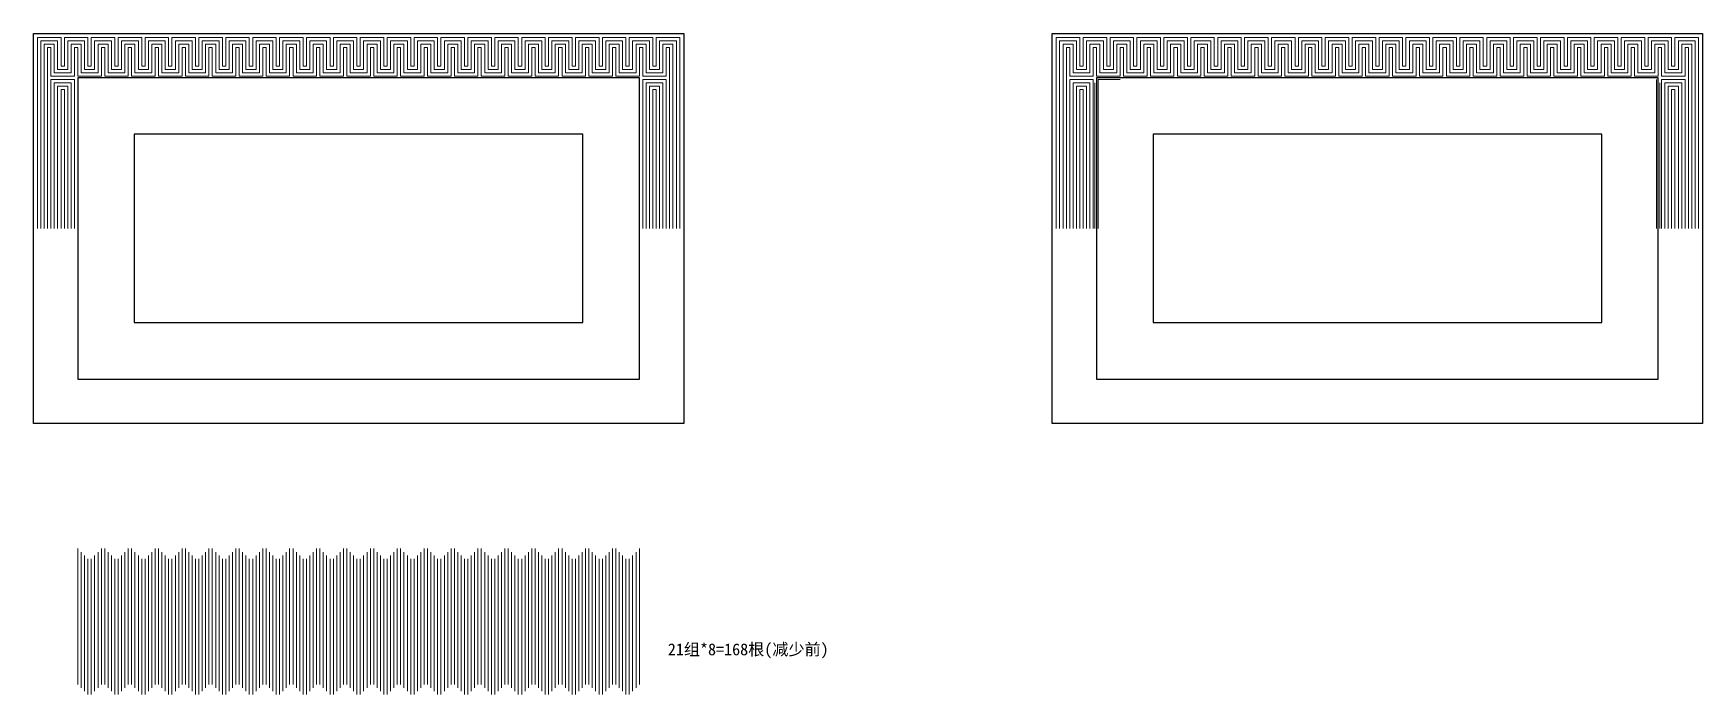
# Model space of a CAD drawing. Header units: millimetres. Extents: x -5937 to 68925, y -3068 to 5300.
# Drawn here: x 8434 to 11899, y 89 to 1462 of the extents above; entities that cross this region are included whole.
import ezdxf

# ---------------------------------------------------------------- set-up
doc = ezdxf.new("R2010")
doc.units = ezdxf.units.MM
doc.header["$LTSCALE"] = 7
doc.layers.add('参照', color=6, linetype='Continuous', lineweight=9)

msp = doc.modelspace()

# ---------------------------------------------------------------- linework, layer by layer
for p, q in [((10548.814, 1462.013), (11898.814, 1462.013)), ((10548.814, 652.013), (10548.814, 1462.013)), ((11898.814, 1462.013), (11898.814, 652.013)), ((11806.558, 1369.757), (10641.07, 1369.757)), ((10641.07, 1369.757), (10641.07, 744.268)), ((11806.558, 744.268), (11806.558, 1369.757)), ((11689.495, 1252.694), (10758.133, 1252.694)), ((10758.133, 1252.694), (10758.133, 861.332)), ((11689.495, 861.332), (11689.495, 1252.694)), ((10758.133, 861.332), (11689.495, 861.332)), ((10641.07, 744.268), (11806.558, 744.268)), ((11898.814, 652.013), (10548.814, 652.013))]:
    msp.add_line(p, q)
for points in [[(9784.214, 1462.013), (9784.214, 652.013), (8434.214, 652.013), (8434.214, 1462.013)], [(9691.958, 744.268), (9691.958, 1369.757), (8526.47, 1369.757), (8526.47, 744.268)], [(9574.895, 861.332), (9574.895, 1252.694), (8643.533, 1252.694), (8643.533, 861.332)]]:
    msp.add_lwpolyline(points, close=True)
at = {"layer": '参照'}
for p, q in [((10557.314, 1057.013), (10557.314, 1453.513)), ((10557.314, 1453.513), (10606.167, 1453.513)), ((10564.293, 1057.013), (10564.293, 1446.534)), ((10564.293, 1446.534), (10599.188, 1446.534)), ((10571.272, 1057.013), (10571.272, 1439.555)), ((10571.272, 1439.555), (10592.209, 1439.555)), ((10578.251, 1057.013), (10578.251, 1432.576)), ((10578.251, 1432.576), (10585.23, 1432.576)), ((10585.23, 1432.576), (10585.23, 1373.247)), ((10592.209, 1439.555), (10592.209, 1380.226)), ((10599.188, 1446.534), (10599.188, 1387.205)), ((10606.167, 1453.513), (10606.167, 1394.184)), ((10613.146, 1394.184), (10613.146, 1453.513)), ((10613.146, 1453.513), (10662, 1453.513)), ((10620.126, 1387.205), (10620.126, 1446.534)), ((10620.126, 1446.534), (10655.021, 1446.534)), ((10627.105, 1380.226), (10627.105, 1439.555)), ((10627.105, 1439.555), (10648.042, 1439.555)), ((10634.084, 1373.247), (10634.084, 1432.576)), ((10634.084, 1432.576), (10641.063, 1432.576)), ((10641.063, 1432.576), (10641.063, 1373.247)), ((10648.042, 1439.555), (10648.042, 1380.226)), ((10655.021, 1446.534), (10655.021, 1387.205)), ((10662, 1453.513), (10662, 1394.184)), ((10668.979, 1394.184), (10668.979, 1453.513)), ((10668.979, 1453.513), (10717.832, 1453.513)), ((10675.958, 1387.205), (10675.958, 1446.534)), ((10675.958, 1446.534), (10710.853, 1446.534)), ((10682.937, 1380.226), (10682.937, 1439.555)), ((10682.937, 1439.555), (10703.874, 1439.555)), ((10689.916, 1373.247), (10689.916, 1432.576)), ((10689.916, 1432.576), (10696.895, 1432.576)), ((10696.895, 1432.576), (10696.895, 1373.247)), ((10703.874, 1439.555), (10703.874, 1380.226)), ((10710.853, 1446.534), (10710.853, 1387.205)), ((10717.832, 1453.513), (10717.832, 1394.184)), ((10724.811, 1394.184), (10724.811, 1453.513)), ((10724.811, 1453.513), (10773.665, 1453.513)), ((10731.79, 1387.205), (10731.79, 1446.534)), ((10731.79, 1446.534), (10766.686, 1446.534)), ((10738.769, 1380.226), (10738.769, 1439.555)), ((10738.769, 1439.555), (10759.707, 1439.555)), ((10745.749, 1373.247), (10745.749, 1432.576)), ((10745.749, 1432.576), (10752.728, 1432.576)), ((10752.728, 1432.576), (10752.728, 1373.247)), ((10759.707, 1439.555), (10759.707, 1380.226)), ((10766.686, 1446.534), (10766.686, 1387.205)), ((10773.665, 1453.513), (10773.665, 1394.184)), ((10780.644, 1394.184), (10780.644, 1453.513)), ((10780.644, 1453.513), (10829.497, 1453.513)), ((10787.623, 1387.205), (10787.623, 1446.534)), ((10787.623, 1446.534), (10822.518, 1446.534)), ((10794.602, 1380.226), (10794.602, 1439.555)), ((10794.602, 1439.555), (10815.539, 1439.555)), ((10801.581, 1373.247), (10801.581, 1432.576)), ((10801.581, 1432.576), (10808.56, 1432.576)), ((10808.56, 1432.576), (10808.56, 1373.247)), ((10815.539, 1439.555), (10815.539, 1380.226)), ((10822.518, 1446.534), (10822.518, 1387.205)), ((10829.497, 1453.513), (10829.497, 1394.184)), ((10836.476, 1394.184), (10836.476, 1453.513)), ((10836.476, 1453.513), (10885.33, 1453.513)), ((10843.455, 1387.205), (10843.455, 1446.534)), ((10843.455, 1446.534), (10878.351, 1446.534)), ((10850.434, 1380.226), (10850.434, 1439.555)), ((10850.434, 1439.555), (10871.372, 1439.555)), ((10857.413, 1373.247), (10857.413, 1432.576)), ((10857.413, 1432.576), (10864.393, 1432.576)), ((10864.393, 1432.576), (10864.393, 1373.247)), ((10871.372, 1439.555), (10871.372, 1380.226)), ((10878.351, 1446.534), (10878.351, 1387.205)), ((10885.33, 1453.513), (10885.33, 1394.184)), ((10892.309, 1394.184), (10892.309, 1453.513)), ((10892.309, 1453.513), (10941.162, 1453.513)), ((10899.288, 1387.205), (10899.288, 1446.534)), ((10899.288, 1446.534), (10934.183, 1446.534)), ((10906.267, 1380.226), (10906.267, 1439.555)), ((10906.267, 1439.555), (10927.204, 1439.555)), ((10913.246, 1373.247), (10913.246, 1432.576)), ((10913.246, 1432.576), (10920.225, 1432.576)), ((10920.225, 1432.576), (10920.225, 1373.247)), ((10927.204, 1439.555), (10927.204, 1380.226)), ((10934.183, 1446.534), (10934.183, 1387.205)), ((10941.162, 1453.513), (10941.162, 1394.184)), ((10948.141, 1394.184), (10948.141, 1453.513)), ((10948.141, 1453.513), (10996.995, 1453.513)), ((10955.12, 1387.205), (10955.12, 1446.534)), ((10955.12, 1446.534), (10990.016, 1446.534)), ((10962.099, 1380.226), (10962.099, 1439.555)), ((10962.099, 1439.555), (10983.037, 1439.555)), ((10969.078, 1373.247), (10969.078, 1432.576)), ((10969.078, 1432.576), (10976.057, 1432.576)), ((10976.057, 1432.576), (10976.057, 1373.247)), ((10983.037, 1439.555), (10983.037, 1380.226)), ((10990.016, 1446.534), (10990.016, 1387.205)), ((10996.995, 1453.513), (10996.995, 1394.184)), ((11003.974, 1394.184), (11003.974, 1453.513)), ((11003.974, 1453.513), (11052.827, 1453.513)), ((11010.953, 1387.205), (11010.953, 1446.534)), ((11010.953, 1446.534), (11045.848, 1446.534)), ((11017.932, 1380.226), (11017.932, 1439.555)), ((11017.932, 1439.555), (11038.869, 1439.555)), ((11024.911, 1373.247), (11024.911, 1432.576)), ((11024.911, 1432.576), (11031.89, 1432.576)), ((11031.89, 1432.576), (11031.89, 1373.247)), ((11038.869, 1439.555), (11038.869, 1380.226)), ((11045.848, 1446.534), (11045.848, 1387.205)), ((11052.827, 1453.513), (11052.827, 1394.184)), ((11059.806, 1394.184), (11059.806, 1453.513)), ((11059.806, 1453.513), (11108.66, 1453.513)), ((11066.785, 1387.205), (11066.785, 1446.534)), ((11066.785, 1446.534), (11101.68, 1446.534)), ((11073.764, 1380.226), (11073.764, 1439.555)), ((11073.764, 1439.555), (11094.701, 1439.555)), ((11080.743, 1373.247), (11080.743, 1432.576)), ((11080.743, 1432.576), (11087.722, 1432.576)), ((11087.722, 1432.576), (11087.722, 1373.247)), ((11094.701, 1439.555), (11094.701, 1380.226)), ((11101.68, 1446.534), (11101.68, 1387.205)), ((11108.66, 1453.513), (11108.66, 1394.184)), ((11115.639, 1394.184), (11115.639, 1453.513)), ((11115.639, 1453.513), (11164.492, 1453.513)), ((11122.618, 1387.205), (11122.618, 1446.534)), ((11122.618, 1446.534), (11157.513, 1446.534)), ((11129.597, 1380.226), (11129.597, 1439.555)), ((11129.597, 1439.555), (11150.534, 1439.555)), ((11136.576, 1373.247), (11136.576, 1432.576)), ((11136.576, 1432.576), (11143.555, 1432.576)), ((11143.555, 1432.576), (11143.555, 1373.247)), ((11150.534, 1439.555), (11150.534, 1380.226)), ((11157.513, 1446.534), (11157.513, 1387.205)), ((11164.492, 1453.513), (11164.492, 1394.184)), ((11171.471, 1394.184), (11171.471, 1453.513)), ((11171.471, 1453.513), (11220.324, 1453.513)), ((11178.45, 1387.205), (11178.45, 1446.534)), ((11178.45, 1446.534), (11213.345, 1446.534)), ((11185.429, 1380.226), (11185.429, 1439.555)), ((11185.429, 1439.555), (11206.366, 1439.555)), ((11192.408, 1373.247), (11192.408, 1432.576)), ((11192.408, 1432.576), (11199.387, 1432.576)), ((11199.387, 1432.576), (11199.387, 1373.247)), ((11206.366, 1439.555), (11206.366, 1380.226)), ((11213.345, 1446.534), (11213.345, 1387.205)), ((11220.324, 1453.513), (11220.324, 1394.184)), ((11227.304, 1394.184), (11227.304, 1453.513)), ((11227.304, 1453.513), (11276.157, 1453.513)), ((11234.283, 1387.205), (11234.283, 1446.534)), ((11234.283, 1446.534), (11269.178, 1446.534)), ((11241.262, 1380.226), (11241.262, 1439.555)), ((11241.262, 1439.555), (11262.199, 1439.555)), ((11248.241, 1373.247), (11248.241, 1432.576)), ((11248.241, 1432.576), (11255.22, 1432.576)), ((11255.22, 1432.576), (11255.22, 1373.247)), ((11262.199, 1439.555), (11262.199, 1380.226)), ((11269.178, 1446.534), (11269.178, 1387.205)), ((11276.157, 1453.513), (11276.157, 1394.184)), ((11283.136, 1394.184), (11283.136, 1453.513)), ((11283.136, 1453.513), (11331.989, 1453.513)), ((11290.115, 1387.205), (11290.115, 1446.534)), ((11290.115, 1446.534), (11325.01, 1446.534)), ((11297.094, 1380.226), (11297.094, 1439.555)), ((11297.094, 1439.555), (11318.031, 1439.555)), ((11304.073, 1373.247), (11304.073, 1432.576)), ((11304.073, 1432.576), (11311.052, 1432.576)), ((11311.052, 1432.576), (11311.052, 1373.247)), ((11318.031, 1439.555), (11318.031, 1380.226)), ((11325.01, 1446.534), (11325.01, 1387.205)), ((11331.989, 1453.513), (11331.989, 1394.184)), ((11338.968, 1394.184), (11338.968, 1453.513)), ((11338.968, 1453.513), (11387.822, 1453.513)), ((11345.948, 1387.205), (11345.948, 1446.534)), ((11345.948, 1446.534), (11380.843, 1446.534)), ((11352.927, 1380.226), (11352.927, 1439.555)), ((11352.927, 1439.555), (11373.864, 1439.555)), ((11359.906, 1373.247), (11359.906, 1432.576)), ((11359.906, 1432.576), (11366.885, 1432.576)), ((11366.885, 1432.576), (11366.885, 1373.247)), ((11373.864, 1439.555), (11373.864, 1380.226)), ((11380.843, 1446.534), (11380.843, 1387.205)), ((11387.822, 1453.513), (11387.822, 1394.184)), ((11394.801, 1394.184), (11394.801, 1453.513)), ((11394.801, 1453.513), (11443.654, 1453.513)), ((11401.78, 1387.205), (11401.78, 1446.534)), ((11401.78, 1446.534), (11436.675, 1446.534)), ((11408.759, 1380.226), (11408.759, 1439.555)), ((11408.759, 1439.555), (11429.696, 1439.555)), ((11415.738, 1373.247), (11415.738, 1432.576)), ((11415.738, 1432.576), (11422.717, 1432.576)), ((11422.717, 1432.576), (11422.717, 1373.247)), ((11429.696, 1439.555), (11429.696, 1380.226)), ((11436.675, 1446.534), (11436.675, 1387.205)), ((11443.654, 1453.513), (11443.654, 1394.184)), ((11450.633, 1394.184), (11450.633, 1453.513)), ((11450.633, 1453.513), (11499.487, 1453.513)), ((11457.612, 1387.205), (11457.612, 1446.534)), ((11457.612, 1446.534), (11492.508, 1446.534)), ((11464.591, 1380.226), (11464.591, 1439.555)), ((11464.591, 1439.555), (11485.529, 1439.555)), ((11471.571, 1373.247), (11471.571, 1432.576)), ((11471.571, 1432.576), (11478.55, 1432.576)), ((11478.55, 1432.576), (11478.55, 1373.247)), ((11485.529, 1439.555), (11485.529, 1380.226)), ((11492.508, 1446.534), (11492.508, 1387.205)), ((11499.487, 1453.513), (11499.487, 1394.184)), ((11506.466, 1394.184), (11506.466, 1453.513)), ((11506.466, 1453.513), (11555.319, 1453.513)), ((11513.445, 1387.205), (11513.445, 1446.534)), ((11513.445, 1446.534), (11548.34, 1446.534)), ((11520.424, 1380.226), (11520.424, 1439.555)), ((11520.424, 1439.555), (11541.361, 1439.555)), ((11527.403, 1373.247), (11527.403, 1432.576)), ((11527.403, 1432.576), (11534.382, 1432.576)), ((11534.382, 1432.576), (11534.382, 1373.247)), ((11541.361, 1439.555), (11541.361, 1380.226)), ((11548.34, 1446.534), (11548.34, 1387.205)), ((11555.319, 1453.513), (11555.319, 1394.184)), ((11562.298, 1394.184), (11562.298, 1453.513)), ((11562.298, 1453.513), (11611.152, 1453.513)), ((11569.277, 1387.205), (11569.277, 1446.534)), ((11569.277, 1446.534), (11604.173, 1446.534)), ((11576.256, 1380.226), (11576.256, 1439.555)), ((11576.256, 1439.555), (11597.194, 1439.555)), ((11583.235, 1373.247), (11583.235, 1432.576)), ((11583.235, 1432.576), (11590.215, 1432.576)), ((11590.215, 1432.576), (11590.215, 1373.247)), ((11597.194, 1439.555), (11597.194, 1380.226)), ((11604.173, 1446.534), (11604.173, 1387.205)), ((11611.152, 1453.513), (11611.152, 1394.184)), ((11618.131, 1394.184), (11618.131, 1453.513)), ((11618.131, 1453.513), (11666.984, 1453.513)), ((11625.11, 1387.205), (11625.11, 1446.534)), ((11625.11, 1446.534), (11660.005, 1446.534)), ((11632.089, 1380.226), (11632.089, 1439.555)), ((11632.089, 1439.555), (11653.026, 1439.555)), ((11639.068, 1373.247), (11639.068, 1432.576)), ((11639.068, 1432.576), (11646.047, 1432.576)), ((11646.047, 1432.576), (11646.047, 1373.247)), ((11653.026, 1439.555), (11653.026, 1380.226)), ((11660.005, 1446.534), (11660.005, 1387.205)), ((11666.984, 1453.513), (11666.984, 1394.184)), ((11673.963, 1394.184), (11673.963, 1453.513)), ((11673.963, 1453.513), (11722.817, 1453.513)), ((11680.942, 1387.205), (11680.942, 1446.534)), ((11680.942, 1446.534), (11715.838, 1446.534)), ((11687.921, 1380.226), (11687.921, 1439.555)), ((11687.921, 1439.555), (11708.859, 1439.555)), ((11694.9, 1373.247), (11694.9, 1432.576)), ((11694.9, 1432.576), (11701.879, 1432.576)), ((11701.879, 1432.576), (11701.879, 1373.247)), ((11708.859, 1439.555), (11708.859, 1380.226)), ((11715.838, 1446.534), (11715.838, 1387.205)), ((11722.817, 1453.513), (11722.817, 1394.184)), ((11729.796, 1394.184), (11729.796, 1453.513)), ((11729.796, 1453.513), (11778.649, 1453.513)), ((11736.775, 1387.205), (11736.775, 1446.534)), ((11736.775, 1446.534), (11771.67, 1446.534)), ((11743.754, 1380.226), (11743.754, 1439.555)), ((11743.754, 1439.555), (11764.691, 1439.555)), ((11750.733, 1373.247), (11750.733, 1432.576)), ((11750.733, 1432.576), (11757.712, 1432.576)), ((11757.712, 1432.576), (11757.712, 1373.247)), ((11764.691, 1439.555), (11764.691, 1380.226)), ((11771.67, 1446.534), (11771.67, 1387.205)), ((11778.649, 1453.513), (11778.649, 1394.184)), ((11785.628, 1394.184), (11785.628, 1453.513)), ((11785.628, 1453.513), (11834.482, 1453.513)), ((11792.607, 1387.205), (11792.607, 1446.534)), ((11792.607, 1446.534), (11827.502, 1446.534)), ((11799.586, 1380.226), (11799.586, 1439.555)), ((11799.586, 1439.555), (11820.523, 1439.555)), ((11806.565, 1373.247), (11806.565, 1432.576)), ((11806.565, 1432.576), (11813.544, 1432.576)), ((11813.544, 1432.576), (11813.544, 1373.247)), ((11820.523, 1439.555), (11820.523, 1380.226)), ((11827.502, 1446.534), (11827.502, 1387.205)), ((11834.482, 1453.513), (11834.482, 1394.184)), ((11841.461, 1394.184), (11841.461, 1453.513)), ((11841.461, 1453.513), (11890.314, 1453.513)), ((11848.44, 1387.205), (11848.44, 1446.534)), ((11848.44, 1446.534), (11883.335, 1446.534)), ((11855.419, 1380.226), (11855.419, 1439.555)), ((11855.419, 1439.555), (11876.356, 1439.555)), ((11862.398, 1373.247), (11862.398, 1432.576)), ((11862.398, 1432.576), (11869.377, 1432.576)), ((11869.377, 1432.576), (11869.377, 1057.013)), ((11876.356, 1439.555), (11876.356, 1057.013)), ((11883.335, 1446.534), (11883.335, 1057.013)), ((11890.314, 1453.513), (11890.314, 1057.013)), ((10599.188, 1387.205), (10620.126, 1387.205)), ((10606.167, 1394.184), (10613.146, 1394.184)), ((10655.021, 1387.205), (10675.958, 1387.205)), ((10662, 1394.184), (10668.979, 1394.184)), ((10710.853, 1387.205), (10731.79, 1387.205)), ((10717.832, 1394.184), (10724.811, 1394.184)), ((10766.686, 1387.205), (10787.623, 1387.205)), ((10773.665, 1394.184), (10780.644, 1394.184)), ((10822.518, 1387.205), (10843.455, 1387.205)), ((10829.497, 1394.184), (10836.476, 1394.184)), ((10878.351, 1387.205), (10899.288, 1387.205)), ((10885.33, 1394.184), (10892.309, 1394.184)), ((10934.183, 1387.205), (10955.12, 1387.205)), ((10941.162, 1394.184), (10948.141, 1394.184)), ((10990.016, 1387.205), (11010.953, 1387.205)), ((10996.995, 1394.184), (11003.974, 1394.184)), ((11045.848, 1387.205), (11066.785, 1387.205)), ((11052.827, 1394.184), (11059.806, 1394.184)), ((11101.68, 1387.205), (11122.618, 1387.205)), ((11108.66, 1394.184), (11115.639, 1394.184)), ((11157.513, 1387.205), (11178.45, 1387.205)), ((11164.492, 1394.184), (11171.471, 1394.184)), ((11213.345, 1387.205), (11234.283, 1387.205)), ((11220.324, 1394.184), (11227.304, 1394.184)), ((11269.178, 1387.205), (11290.115, 1387.205)), ((11276.157, 1394.184), (11283.136, 1394.184)), ((11325.01, 1387.205), (11345.948, 1387.205)), ((11331.989, 1394.184), (11338.968, 1394.184)), ((11380.843, 1387.205), (11401.78, 1387.205)), ((11387.822, 1394.184), (11394.801, 1394.184)), ((11436.675, 1387.205), (11457.612, 1387.205)), ((11443.654, 1394.184), (11450.633, 1394.184)), ((11492.508, 1387.205), (11513.445, 1387.205)), ((11499.487, 1394.184), (11506.466, 1394.184)), ((11548.34, 1387.205), (11569.277, 1387.205)), ((11555.319, 1394.184), (11562.298, 1394.184)), ((11604.173, 1387.205), (11625.11, 1387.205)), ((11611.152, 1394.184), (11618.131, 1394.184)), ((11660.005, 1387.205), (11680.942, 1387.205)), ((11666.984, 1394.184), (11673.963, 1394.184)), ((11715.838, 1387.205), (11736.775, 1387.205)), ((11722.817, 1394.184), (11729.796, 1394.184)), ((11771.67, 1387.205), (11792.607, 1387.205)), ((11778.649, 1394.184), (11785.628, 1394.184)), ((11827.502, 1387.205), (11848.44, 1387.205)), ((11834.482, 1394.184), (11841.461, 1394.184)), ((10585.23, 1373.247), (10634.084, 1373.247)), ((10634.084, 1366.268), (10585.23, 1366.268)), ((10585.23, 1366.268), (10585.23, 1057.013)), ((10592.209, 1380.226), (10627.105, 1380.226)), ((10627.105, 1359.289), (10592.209, 1359.289)), ((10592.209, 1359.289), (10592.209, 1057.013)), ((10620.126, 1352.31), (10599.188, 1352.31)), ((10599.188, 1352.31), (10599.188, 1057.013)), ((10620.126, 1057.013), (10620.126, 1352.31)), ((10627.105, 1057.013), (10627.105, 1359.289)), ((10634.084, 1057.013), (10634.084, 1366.268)), ((10641.063, 1373.247), (10689.916, 1373.247)), ((10644.559, 1057.013), (10644.559, 1366.268)), ((10644.559, 1366.268), (10689.916, 1366.268)), ((10648.042, 1380.226), (10682.937, 1380.226)), ((10696.895, 1373.247), (10745.749, 1373.247)), ((10703.874, 1380.226), (10738.769, 1380.226)), ((10752.728, 1373.247), (10801.581, 1373.247)), ((10759.707, 1380.226), (10794.602, 1380.226)), ((10808.56, 1373.247), (10857.413, 1373.247)), ((10815.539, 1380.226), (10850.434, 1380.226)), ((10864.393, 1373.247), (10913.246, 1373.247)), ((10871.372, 1380.226), (10906.267, 1380.226)), ((10920.225, 1373.247), (10969.078, 1373.247)), ((10927.204, 1380.226), (10962.099, 1380.226)), ((10976.057, 1373.247), (11024.911, 1373.247)), ((10983.037, 1380.226), (11017.932, 1380.226)), ((11031.89, 1373.247), (11080.743, 1373.247)), ((11038.869, 1380.226), (11073.764, 1380.226)), ((11087.722, 1373.247), (11136.576, 1373.247)), ((11094.701, 1380.226), (11129.597, 1380.226)), ((11143.555, 1373.247), (11192.408, 1373.247)), ((11150.534, 1380.226), (11185.429, 1380.226)), ((11199.387, 1373.247), (11248.241, 1373.247)), ((11206.366, 1380.226), (11241.262, 1380.226)), ((11255.22, 1373.247), (11304.073, 1373.247)), ((11262.199, 1380.226), (11297.094, 1380.226)), ((11311.052, 1373.247), (11359.906, 1373.247)), ((11318.031, 1380.226), (11352.927, 1380.226)), ((11366.885, 1373.247), (11415.738, 1373.247)), ((11373.864, 1380.226), (11408.759, 1380.226)), ((11422.717, 1373.247), (11471.571, 1373.247)), ((11429.696, 1380.226), (11464.591, 1380.226)), ((11478.55, 1373.247), (11527.403, 1373.247)), ((11485.529, 1380.226), (11520.424, 1380.226)), ((11534.382, 1373.247), (11583.235, 1373.247)), ((11541.361, 1380.226), (11576.256, 1380.226)), ((11590.215, 1373.247), (11639.068, 1373.247)), ((11597.194, 1380.226), (11632.089, 1380.226)), ((11646.047, 1373.247), (11694.9, 1373.247)), ((11653.026, 1380.226), (11687.921, 1380.226)), ((11701.879, 1373.247), (11750.733, 1373.247)), ((11708.859, 1380.226), (11743.754, 1380.226)), ((11757.712, 1373.247), (11806.565, 1373.247)), ((11764.691, 1380.226), (11799.586, 1380.226)), ((11803.069, 1057.013), (11803.069, 1366.268)), ((11813.544, 1373.247), (11862.398, 1373.247)), ((11862.398, 1366.268), (11813.544, 1366.268)), ((11813.544, 1366.268), (11813.544, 1057.013)), ((11820.523, 1380.226), (11855.419, 1380.226)), ((11855.419, 1359.289), (11820.523, 1359.289)), ((11820.523, 1359.289), (11820.523, 1057.013)), ((11848.44, 1352.31), (11827.502, 1352.31)), ((11827.502, 1352.31), (11827.502, 1057.013)), ((11848.44, 1057.013), (11848.44, 1352.31)), ((11855.419, 1057.013), (11855.419, 1359.289)), ((11862.398, 1057.013), (11862.398, 1366.268)), ((10613.146, 1345.33), (10606.167, 1345.33)), ((10606.167, 1345.33), (10606.167, 1057.013)), ((10613.146, 1057.013), (10613.146, 1345.33)), ((11841.461, 1345.33), (11834.482, 1345.33)), ((11834.482, 1345.33), (11834.482, 1057.013)), ((11841.461, 1057.013), (11841.461, 1345.33))]:
    msp.add_line(p, q, dxfattribs=at)
at = {"layer": '参照', "color": 5}
for p, q in [((10637.58, 1057.013), (10637.58, 1359.289)), ((11810.048, 1057.013), (11810.048, 1359.289))]:
    msp.add_line(p, q, dxfattribs=at)
at = {"layer": '参照'}
for points in [[(8442.714, 1057.013), (8442.714, 1453.513), (8491.567, 1453.513), (8491.567, 1394.184), (8498.547, 1394.184), (8498.547, 1453.513), (8547.4, 1453.513), (8547.4, 1394.184), (8554.379, 1394.184), (8554.379, 1453.513), (8603.232, 1453.513), (8603.232, 1394.184), (8610.211, 1394.184), (8610.211, 1453.513), (8659.065, 1453.513), (8659.065, 1394.184), (8666.044, 1394.184), (8666.044, 1453.513), (8714.897, 1453.513), (8714.897, 1394.184), (8721.876, 1394.184), (8721.876, 1453.513), (8770.73, 1453.513), (8770.73, 1394.184), (8777.709, 1394.184), (8777.709, 1453.513), (8826.562, 1453.513), (8826.562, 1394.184), (8833.541, 1394.184), (8833.541, 1453.513), (8882.395, 1453.513), (8882.395, 1394.184), (8889.374, 1394.184), (8889.374, 1453.513), (8938.227, 1453.513), (8938.227, 1394.184), (8945.206, 1394.184), (8945.206, 1453.513), (8994.06, 1453.513), (8994.06, 1394.184), (9001.039, 1394.184), (9001.039, 1453.513), (9049.892, 1453.513), (9049.892, 1394.184), (9056.871, 1394.184), (9056.871, 1453.513), (9105.725, 1453.513), (9105.725, 1394.184), (9112.704, 1394.184), (9112.704, 1453.513), (9161.557, 1453.513), (9161.557, 1394.184), (9168.536, 1394.184), (9168.536, 1453.513), (9217.389, 1453.513), (9217.389, 1394.184), (9224.369, 1394.184), (9224.369, 1453.513), (9273.222, 1453.513), (9273.222, 1394.184), (9280.201, 1394.184), (9280.201, 1453.513), (9329.054, 1453.513), (9329.054, 1394.184), (9336.033, 1394.184), (9336.033, 1453.513), (9384.887, 1453.513), (9384.887, 1394.184), (9391.866, 1394.184), (9391.866, 1453.513), (9440.719, 1453.513), (9440.719, 1394.184), (9447.698, 1394.184), (9447.698, 1453.513), (9496.552, 1453.513), (9496.552, 1394.184), (9503.531, 1394.184), (9503.531, 1453.513), (9552.384, 1453.513), (9552.384, 1394.184), (9559.363, 1394.184), (9559.363, 1453.513), (9608.217, 1453.513), (9608.217, 1394.184), (9615.196, 1394.184), (9615.196, 1453.513), (9664.049, 1453.513), (9664.049, 1394.184), (9671.028, 1394.184), (9671.028, 1453.513), (9719.882, 1453.513), (9719.882, 1394.184), (9726.861, 1394.184), (9726.861, 1453.513), (9775.714, 1453.513), (9775.714, 1057.013)], [(8449.693, 1057.013), (8449.693, 1446.534), (8484.588, 1446.534), (8484.588, 1387.205), (8505.526, 1387.205), (8505.526, 1446.534), (8540.421, 1446.534), (8540.421, 1387.205), (8561.358, 1387.205), (8561.358, 1446.534), (8596.253, 1446.534), (8596.253, 1387.205), (8617.191, 1387.205), (8617.191, 1446.534), (8652.086, 1446.534), (8652.086, 1387.205), (8673.023, 1387.205), (8673.023, 1446.534), (8707.918, 1446.534), (8707.918, 1387.205), (8728.855, 1387.205), (8728.855, 1446.534), (8763.751, 1446.534), (8763.751, 1387.205), (8784.688, 1387.205), (8784.688, 1446.534), (8819.583, 1446.534), (8819.583, 1387.205), (8840.52, 1387.205), (8840.52, 1446.534), (8875.416, 1446.534), (8875.416, 1387.205), (8896.353, 1387.205), (8896.353, 1446.534), (8931.248, 1446.534), (8931.248, 1387.205), (8952.185, 1387.205), (8952.185, 1446.534), (8987.081, 1446.534), (8987.081, 1387.205), (9008.018, 1387.205), (9008.018, 1446.534), (9042.913, 1446.534), (9042.913, 1387.205), (9063.85, 1387.205), (9063.85, 1446.534), (9098.745, 1446.534), (9098.745, 1387.205), (9119.683, 1387.205), (9119.683, 1446.534), (9154.578, 1446.534), (9154.578, 1387.205), (9175.515, 1387.205), (9175.515, 1446.534), (9210.41, 1446.534), (9210.41, 1387.205), (9231.348, 1387.205), (9231.348, 1446.534), (9266.243, 1446.534), (9266.243, 1387.205), (9287.18, 1387.205), (9287.18, 1446.534), (9322.075, 1446.534), (9322.075, 1387.205), (9343.012, 1387.205), (9343.012, 1446.534), (9377.908, 1446.534), (9377.908, 1387.205), (9398.845, 1387.205), (9398.845, 1446.534), (9433.74, 1446.534), (9433.74, 1387.205), (9454.677, 1387.205), (9454.677, 1446.534), (9489.573, 1446.534), (9489.573, 1387.205), (9510.51, 1387.205), (9510.51, 1446.534), (9545.405, 1446.534), (9545.405, 1387.205), (9566.342, 1387.205), (9566.342, 1446.534), (9601.238, 1446.534), (9601.238, 1387.205), (9622.175, 1387.205), (9622.175, 1446.534), (9657.07, 1446.534), (9657.07, 1387.205), (9678.007, 1387.205), (9678.007, 1446.534), (9712.903, 1446.534), (9712.903, 1387.205), (9733.84, 1387.205), (9733.84, 1446.534), (9768.735, 1446.534), (9768.735, 1057.013)], [(8456.672, 1057.013), (8456.672, 1439.555), (8477.609, 1439.555), (8477.609, 1380.226), (8512.505, 1380.226), (8512.505, 1439.555), (8533.442, 1439.555), (8533.442, 1380.226), (8568.337, 1380.226), (8568.337, 1439.555), (8589.274, 1439.555), (8589.274, 1380.226), (8624.17, 1380.226), (8624.17, 1439.555), (8645.107, 1439.555), (8645.107, 1380.226), (8680.002, 1380.226), (8680.002, 1439.555), (8700.939, 1439.555), (8700.939, 1380.226), (8735.834, 1380.226), (8735.834, 1439.555), (8756.772, 1439.555), (8756.772, 1380.226), (8791.667, 1380.226), (8791.667, 1439.555), (8812.604, 1439.555), (8812.604, 1380.226), (8847.499, 1380.226), (8847.499, 1439.555), (8868.437, 1439.555), (8868.437, 1380.226), (8903.332, 1380.226), (8903.332, 1439.555), (8924.269, 1439.555), (8924.269, 1380.226), (8959.164, 1380.226), (8959.164, 1439.555), (8980.101, 1439.555), (8980.101, 1380.226), (9014.997, 1380.226), (9014.997, 1439.555), (9035.934, 1439.555), (9035.934, 1380.226), (9070.829, 1380.226), (9070.829, 1439.555), (9091.766, 1439.555), (9091.766, 1380.226), (9126.662, 1380.226), (9126.662, 1439.555), (9147.599, 1439.555), (9147.599, 1380.226), (9182.494, 1380.226), (9182.494, 1439.555), (9203.431, 1439.555), (9203.431, 1380.226), (9238.327, 1380.226), (9238.327, 1439.555), (9259.264, 1439.555), (9259.264, 1380.226), (9294.159, 1380.226), (9294.159, 1439.555), (9315.096, 1439.555), (9315.096, 1380.226), (9349.992, 1380.226), (9349.992, 1439.555), (9370.929, 1439.555), (9370.929, 1380.226), (9405.824, 1380.226), (9405.824, 1439.555), (9426.761, 1439.555), (9426.761, 1380.226), (9461.656, 1380.226), (9461.656, 1439.555), (9482.594, 1439.555), (9482.594, 1380.226), (9517.489, 1380.226), (9517.489, 1439.555), (9538.426, 1439.555), (9538.426, 1380.226), (9573.321, 1380.226), (9573.321, 1439.555), (9594.259, 1439.555), (9594.259, 1380.226), (9629.154, 1380.226), (9629.154, 1439.555), (9650.091, 1439.555), (9650.091, 1380.226), (9684.986, 1380.226), (9684.986, 1439.555), (9705.923, 1439.555), (9705.923, 1380.226), (9740.819, 1380.226), (9740.819, 1439.555), (9761.756, 1439.555), (9761.756, 1057.013)], [(8463.651, 1057.013), (8463.651, 1432.576), (8470.63, 1432.576), (8470.63, 1373.247), (8519.484, 1373.247), (8519.484, 1432.576), (8526.463, 1432.576), (8526.463, 1373.247), (8575.316, 1373.247), (8575.316, 1432.576), (8582.295, 1432.576), (8582.295, 1373.247), (8631.149, 1373.247), (8631.149, 1432.576), (8638.128, 1432.576), (8638.128, 1373.247), (8686.981, 1373.247), (8686.981, 1432.576), (8693.96, 1432.576), (8693.96, 1373.247), (8742.814, 1373.247), (8742.814, 1432.576), (8749.793, 1432.576), (8749.793, 1373.247), (8798.646, 1373.247), (8798.646, 1432.576), (8805.625, 1432.576), (8805.625, 1373.247), (8854.478, 1373.247), (8854.478, 1432.576), (8861.458, 1432.576), (8861.458, 1373.247), (8910.311, 1373.247), (8910.311, 1432.576), (8917.29, 1432.576), (8917.29, 1373.247), (8966.143, 1373.247), (8966.143, 1432.576), (8973.122, 1432.576), (8973.122, 1373.247), (9021.976, 1373.247), (9021.976, 1432.576), (9028.955, 1432.576), (9028.955, 1373.247), (9077.808, 1373.247), (9077.808, 1432.576), (9084.787, 1432.576), (9084.787, 1373.247), (9133.641, 1373.247), (9133.641, 1432.576), (9140.62, 1432.576), (9140.62, 1373.247), (9189.473, 1373.247), (9189.473, 1432.576), (9196.452, 1432.576), (9196.452, 1373.247), (9245.306, 1373.247), (9245.306, 1432.576), (9252.285, 1432.576), (9252.285, 1373.247), (9301.138, 1373.247), (9301.138, 1432.576), (9308.117, 1432.576), (9308.117, 1373.247), (9356.971, 1373.247), (9356.971, 1432.576), (9363.95, 1432.576), (9363.95, 1373.247), (9412.803, 1373.247), (9412.803, 1432.576), (9419.782, 1432.576), (9419.782, 1373.247), (9468.636, 1373.247), (9468.636, 1432.576), (9475.615, 1432.576), (9475.615, 1373.247), (9524.468, 1373.247), (9524.468, 1432.576), (9531.447, 1432.576), (9531.447, 1373.247), (9580.3, 1373.247), (9580.3, 1432.576), (9587.28, 1432.576), (9587.28, 1373.247), (9636.133, 1373.247), (9636.133, 1432.576), (9643.112, 1432.576), (9643.112, 1373.247), (9691.965, 1373.247), (9691.965, 1432.576), (9698.944, 1432.576), (9698.944, 1373.247), (9747.798, 1373.247), (9747.798, 1432.576), (9754.777, 1432.576), (9754.777, 1057.013)], [(8519.484, 1057.013), (8519.484, 1366.268), (8470.63, 1366.268), (8470.63, 1057.013)], [(8512.505, 1057.013), (8512.505, 1359.289), (8477.609, 1359.289), (8477.609, 1057.013)], [(8505.526, 1057.013), (8505.526, 1352.31), (8484.588, 1352.31), (8484.588, 1057.013)], [(9747.798, 1057.013), (9747.798, 1366.268), (9698.944, 1366.268), (9698.944, 1057.013)], [(9740.819, 1057.013), (9740.819, 1359.289), (9705.923, 1359.289), (9705.923, 1057.013)], [(9733.84, 1057.013), (9733.84, 1352.31), (9712.903, 1352.31), (9712.903, 1057.013)], [(8498.547, 1057.013), (8498.547, 1345.33), (8491.567, 1345.33), (8491.567, 1057.013)], [(9726.861, 1057.013), (9726.861, 1345.33), (9719.882, 1345.33), (9719.882, 1057.013)], [(8526.463, 392.041), (8526.463, 109.846)], [(8533.442, 385.062), (8533.442, 102.867)], [(8568.337, 102.867), (8568.337, 385.062)], [(8575.316, 109.846), (8575.316, 392.041)], [(8582.295, 392.041), (8582.295, 109.846)], [(8589.274, 385.062), (8589.274, 102.867)], [(8624.17, 102.867), (8624.17, 385.062)], [(8631.149, 109.846), (8631.149, 392.041)], [(8638.128, 392.041), (8638.128, 109.846)], [(8645.107, 385.062), (8645.107, 102.867)], [(8680.002, 102.867), (8680.002, 385.062)], [(8686.981, 109.846), (8686.981, 392.041)], [(8693.96, 392.041), (8693.96, 109.846)], [(8700.939, 385.062), (8700.939, 102.867)], [(8735.834, 102.867), (8735.834, 385.062)], [(8742.814, 109.846), (8742.814, 392.041)], [(8749.793, 392.041), (8749.793, 109.846)], [(8756.772, 385.062), (8756.772, 102.867)], [(8791.667, 102.867), (8791.667, 385.062)], [(8798.646, 109.846), (8798.646, 392.041)], [(8805.625, 392.041), (8805.625, 109.846)], [(8812.604, 385.062), (8812.604, 102.867)], [(8847.499, 102.867), (8847.499, 385.062)], [(8854.478, 109.846), (8854.478, 392.041)], [(8861.458, 392.041), (8861.458, 109.846)], [(8868.437, 385.062), (8868.437, 102.867)], [(8903.332, 102.867), (8903.332, 385.062)], [(8910.311, 109.846), (8910.311, 392.041)], [(8917.29, 392.041), (8917.29, 109.846)], [(8924.269, 385.062), (8924.269, 102.867)], [(8959.164, 102.867), (8959.164, 385.062)], [(8966.143, 109.846), (8966.143, 392.041)], [(8973.122, 392.041), (8973.122, 109.846)], [(8980.101, 385.062), (8980.101, 102.867)], [(9014.997, 102.867), (9014.997, 385.062)], [(9021.976, 109.846), (9021.976, 392.041)], [(9028.955, 392.041), (9028.955, 109.846)], [(9035.934, 385.062), (9035.934, 102.867)], [(9070.829, 102.867), (9070.829, 385.062)], [(9077.808, 109.846), (9077.808, 392.041)], [(9084.787, 392.041), (9084.787, 109.846)], [(9091.766, 385.062), (9091.766, 102.867)], [(9126.662, 102.867), (9126.662, 385.062)], [(9133.641, 109.846), (9133.641, 392.041)], [(9140.62, 392.041), (9140.62, 109.846)], [(9147.599, 385.062), (9147.599, 102.867)], [(9182.494, 102.867), (9182.494, 385.062)], [(9189.473, 109.846), (9189.473, 392.041)], [(9196.452, 392.041), (9196.452, 109.846)], [(9203.431, 385.062), (9203.431, 102.867)], [(9238.327, 102.867), (9238.327, 385.062)], [(9245.306, 109.846), (9245.306, 392.041)], [(9252.285, 392.041), (9252.285, 109.846)], [(9259.264, 385.062), (9259.264, 102.867)], [(9294.159, 102.867), (9294.159, 385.062)], [(9301.138, 109.846), (9301.138, 392.041)], [(9308.117, 392.041), (9308.117, 109.846)], [(9315.096, 385.062), (9315.096, 102.867)], [(9349.992, 102.867), (9349.992, 385.062)], [(9356.971, 109.846), (9356.971, 392.041)], [(9363.95, 392.041), (9363.95, 109.846)], [(9370.929, 385.062), (9370.929, 102.867)], [(9405.824, 102.867), (9405.824, 385.062)], [(9412.803, 109.846), (9412.803, 392.041)], [(9419.782, 392.041), (9419.782, 109.846)], [(9426.761, 385.062), (9426.761, 102.867)], [(9461.656, 102.867), (9461.656, 385.062)], [(9468.636, 109.846), (9468.636, 392.041)], [(9475.615, 392.041), (9475.615, 109.846)], [(9482.594, 385.062), (9482.594, 102.867)], [(9517.489, 102.867), (9517.489, 385.062)], [(9524.468, 109.846), (9524.468, 392.041)], [(9531.447, 392.041), (9531.447, 109.846)], [(9538.426, 385.062), (9538.426, 102.867)], [(9573.321, 102.867), (9573.321, 385.062)], [(9580.3, 109.846), (9580.3, 392.041)], [(9587.28, 392.041), (9587.28, 109.846)], [(9594.259, 385.062), (9594.259, 102.867)], [(9629.154, 102.867), (9629.154, 385.062)], [(9636.133, 109.846), (9636.133, 392.041)], [(9643.112, 392.041), (9643.112, 109.846)], [(9650.091, 385.062), (9650.091, 102.867)], [(9684.986, 102.867), (9684.986, 385.062)], [(9691.965, 109.846), (9691.965, 392.041)], [(8540.421, 378.083), (8540.421, 95.888)], [(8547.4, 371.104), (8547.4, 88.909)], [(8554.379, 88.909), (8554.379, 371.104)], [(8561.358, 95.888), (8561.358, 378.083)], [(8596.253, 378.083), (8596.253, 95.888)], [(8603.232, 371.104), (8603.232, 88.909)], [(8610.211, 88.909), (8610.211, 371.104)], [(8617.191, 95.888), (8617.191, 378.083)], [(8652.086, 378.083), (8652.086, 95.888)], [(8659.065, 371.104), (8659.065, 88.909)], [(8666.044, 88.909), (8666.044, 371.104)], [(8673.023, 95.888), (8673.023, 378.083)], [(8707.918, 378.083), (8707.918, 95.888)], [(8714.897, 371.104), (8714.897, 88.909)], [(8721.876, 88.909), (8721.876, 371.104)], [(8728.855, 95.888), (8728.855, 378.083)], [(8763.751, 378.083), (8763.751, 95.888)], [(8770.73, 371.104), (8770.73, 88.909)], [(8777.709, 88.909), (8777.709, 371.104)], [(8784.688, 95.888), (8784.688, 378.083)], [(8819.583, 378.083), (8819.583, 95.888)], [(8826.562, 371.104), (8826.562, 88.909)], [(8833.541, 88.909), (8833.541, 371.104)], [(8840.52, 95.888), (8840.52, 378.083)], [(8875.416, 378.083), (8875.416, 95.888)], [(8882.395, 371.104), (8882.395, 88.909)], [(8889.374, 88.909), (8889.374, 371.104)], [(8896.353, 95.888), (8896.353, 378.083)], [(8931.248, 378.083), (8931.248, 95.888)], [(8938.227, 371.104), (8938.227, 88.909)], [(8945.206, 88.909), (8945.206, 371.104)], [(8952.185, 95.888), (8952.185, 378.083)], [(8987.081, 378.083), (8987.081, 95.888)], [(8994.06, 371.104), (8994.06, 88.909)], [(9001.039, 88.909), (9001.039, 371.104)], [(9008.018, 95.888), (9008.018, 378.083)], [(9042.913, 378.083), (9042.913, 95.888)], [(9049.892, 371.104), (9049.892, 88.909)], [(9056.871, 88.909), (9056.871, 371.104)], [(9063.85, 95.888), (9063.85, 378.083)], [(9098.745, 378.083), (9098.745, 95.888)], [(9105.725, 371.104), (9105.725, 88.909)], [(9112.704, 88.909), (9112.704, 371.104)], [(9119.683, 95.888), (9119.683, 378.083)], [(9154.578, 378.083), (9154.578, 95.888)], [(9161.557, 371.104), (9161.557, 88.909)], [(9168.536, 88.909), (9168.536, 371.104)], [(9175.515, 95.888), (9175.515, 378.083)], [(9210.41, 378.083), (9210.41, 95.888)], [(9217.389, 371.104), (9217.389, 88.909)], [(9224.369, 88.909), (9224.369, 371.104)], [(9231.348, 95.888), (9231.348, 378.083)], [(9266.243, 378.083), (9266.243, 95.888)], [(9273.222, 371.104), (9273.222, 88.909)], [(9280.201, 88.909), (9280.201, 371.104)], [(9287.18, 95.888), (9287.18, 378.083)], [(9322.075, 378.083), (9322.075, 95.888)], [(9329.054, 371.104), (9329.054, 88.909)], [(9336.033, 88.909), (9336.033, 371.104)], [(9343.012, 95.888), (9343.012, 378.083)], [(9377.908, 378.083), (9377.908, 95.888)], [(9384.887, 371.104), (9384.887, 88.909)], [(9391.866, 88.909), (9391.866, 371.104)], [(9398.845, 95.888), (9398.845, 378.083)], [(9433.74, 378.083), (9433.74, 95.888)], [(9440.719, 371.104), (9440.719, 88.909)], [(9447.698, 88.909), (9447.698, 371.104)], [(9454.677, 95.888), (9454.677, 378.083)], [(9489.573, 378.083), (9489.573, 95.888)], [(9496.552, 371.104), (9496.552, 88.909)], [(9503.531, 88.909), (9503.531, 371.104)], [(9510.51, 95.888), (9510.51, 378.083)], [(9545.405, 378.083), (9545.405, 95.888)], [(9552.384, 371.104), (9552.384, 88.909)], [(9559.363, 88.909), (9559.363, 371.104)], [(9566.342, 95.888), (9566.342, 378.083)], [(9601.238, 378.083), (9601.238, 95.888)], [(9608.217, 371.104), (9608.217, 88.909)], [(9615.196, 88.909), (9615.196, 371.104)], [(9622.175, 95.888), (9622.175, 378.083)], [(9657.07, 378.083), (9657.07, 95.888)], [(9664.049, 371.104), (9664.049, 88.909)], [(9671.028, 88.909), (9671.028, 371.104)], [(9678.007, 95.888), (9678.007, 378.083)]]:
    msp.add_lwpolyline(points, dxfattribs=at)

# ---------------------------------------------------------------- texts
at = {"lineweight": 0, "insert": (9751.059, 195.198), "char_height": 24.5, "attachment_point": 1}
msp.add_mtext('21{\\f宋体|b0|i0|c134|p2;组\\f宋体|b0|i0|c0|p2;*8=168\\f宋体|b0|i0|c134|p2;根\\f宋体|b0|i0|c0|p2;(减少前\\f宋体|b0|i0|c134|p2;)}', dxfattribs=at)

doc.saveas('drawing.dxf')
